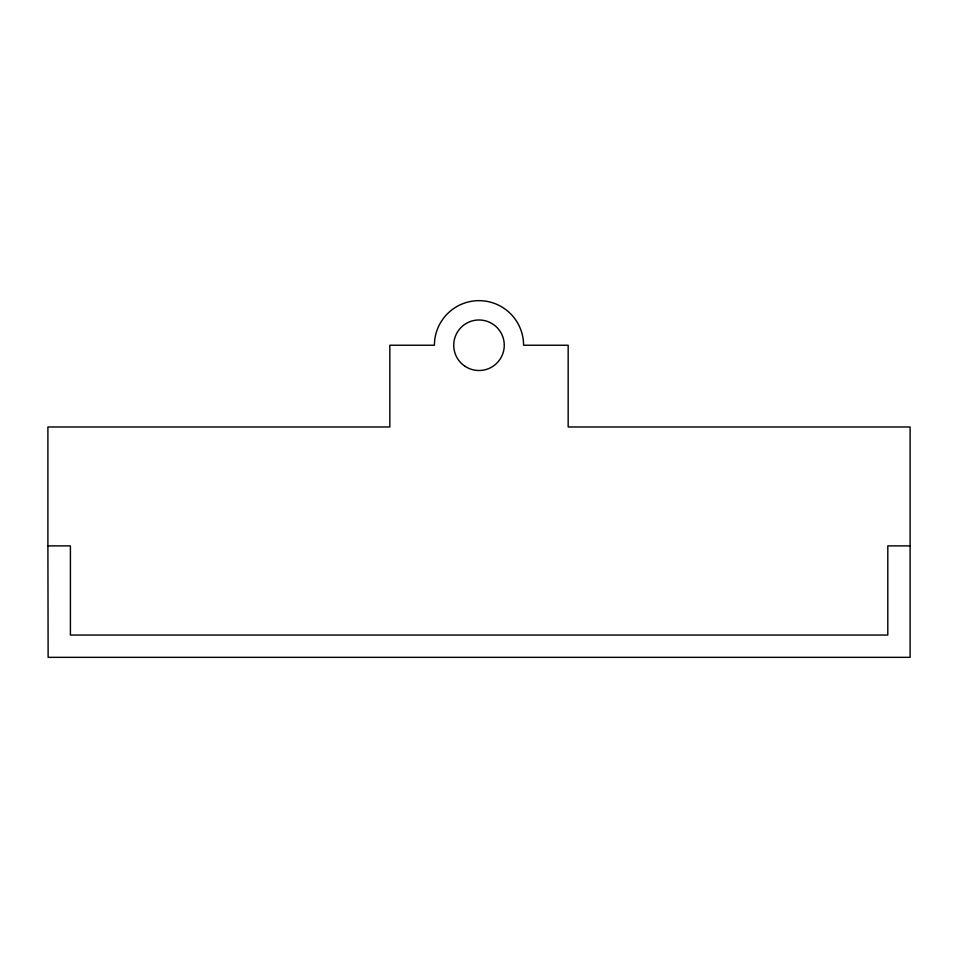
<?xml version="1.0" encoding="UTF-8"?>
<svg xmlns="http://www.w3.org/2000/svg" width="958" height="958" viewBox="0 0 958 958"><rect width="100%" height="100%" fill="white"/><g stroke="black" fill="none" stroke-linecap="round" stroke-linejoin="round"><path stroke-width="1.44" d="M47.9 545.88L48.128 657.344L910.1 657.344L910.1 426.981L568.166 426.981L568.166 345.239L523.583 345.239A44.583 44.583 0 0 0 479 300.656A44.583 44.583 0 0 0 434.417 345.239L389.834 345.239L389.834 426.981L47.9 426.981L47.9 545.88L70.413 545.88L70.413 635.046L887.803 635.046L887.803 545.88L910.1 545.88M464.666 366.052A25.267 25.267 0 0 0 504.183 347.263A25.267 25.267 0 0 0 468.151 322.427A25.267 25.267 0 0 0 464.666 366.052"/></g></svg>
